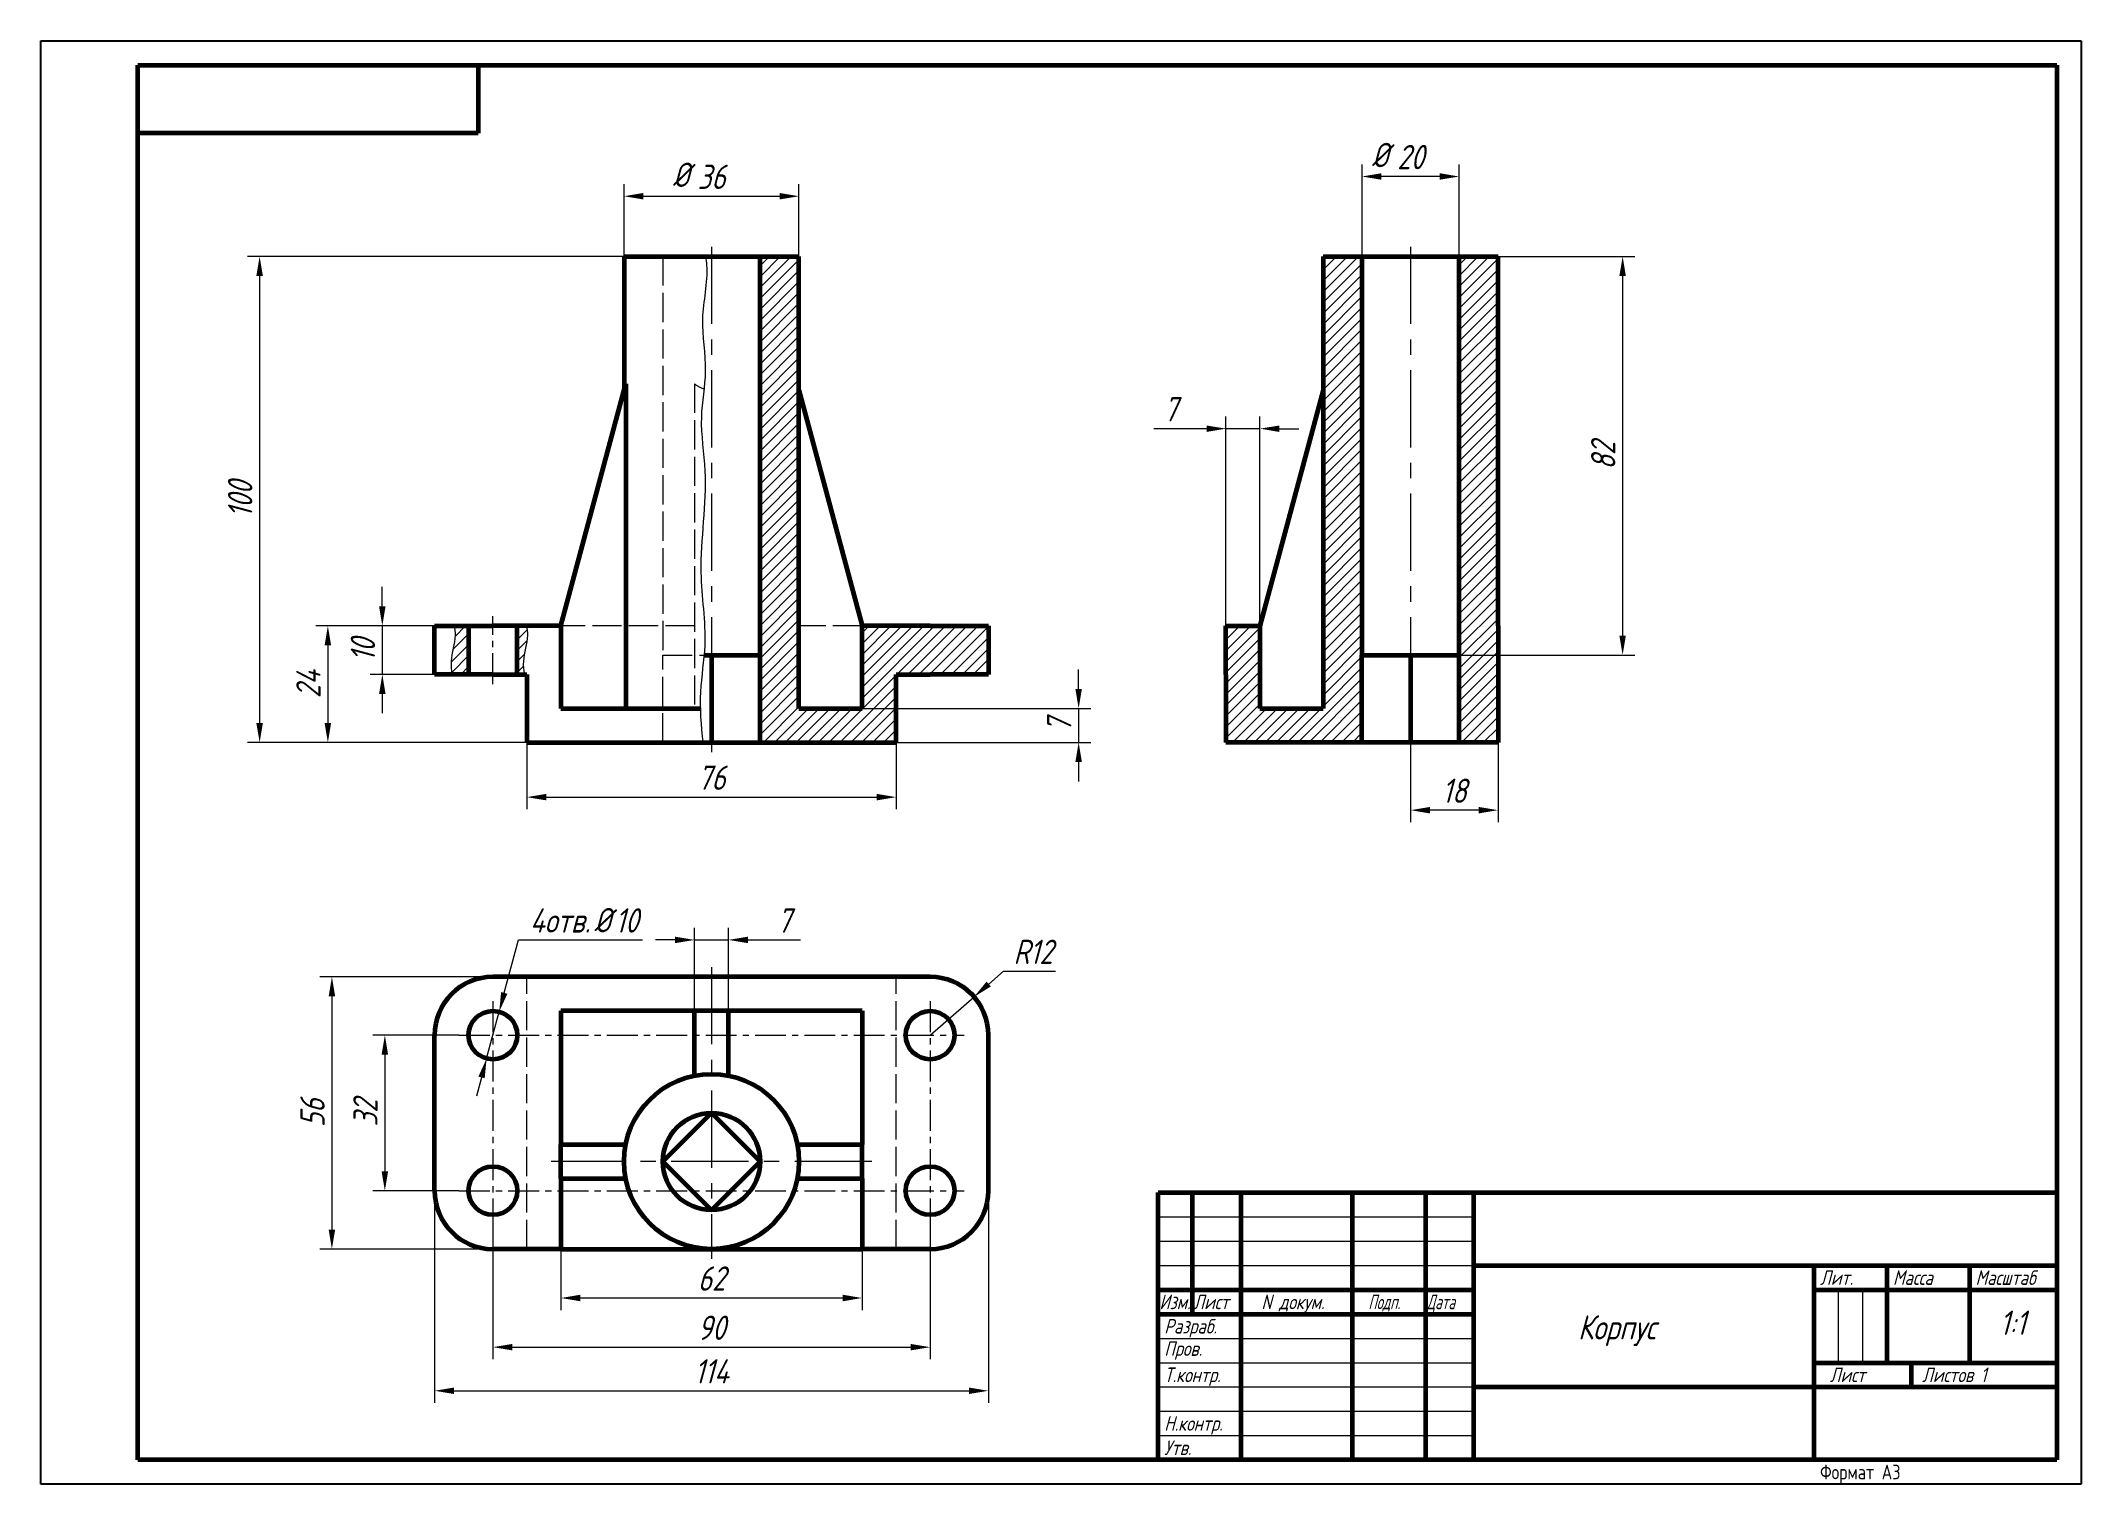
# Model space of a CAD drawing. Header units: millimetres. Extents: x 0 to 420, y 0 to 297.
import ezdxf

# ---------------------------------------------------------------- set-up
doc = ezdxf.new("R2010")
doc.units = ezdxf.units.MM
doc.linetypes.add('ACAD_ISO02W100', pattern=[15, 12, -3])
doc.linetypes.add('осевая', pattern=[50.8, 31.75, -6.35, 6.35, -6.35])
doc.layers.get('0').update_dxf_attribs({"lineweight": 15})
doc.layers.get('DEFPOINTS').update_dxf_attribs({"color": 4})
for name, color, linetype, lineweight in [('Осевая', 7, 'осевая', 15), ('Основная', 7, 'Continuous', 60), ('Пунктир', 7, 'ACAD_ISO02W100', 15), ('Размерная', 7, 'Continuous', 18), ('Техт', 7, 'Continuous', 18)]:
    doc.layers.add(name, color=color, linetype=linetype, lineweight=lineweight)
doc.styles.add('ESKD', font='Eskd2__1.ttf', dxfattribs={"oblique": 15, "height": 4})
doc.styles.get("Standard").update_dxf_attribs({"font": 'GOST_A.TTF', "oblique": 15, "height": 5})
doc.dimstyles.new('ESKD', dxfattribs={"dimtxt": 4, "dimasz": 4, "dimexe": 2.5, "dimexo": 0, "dimgap": 1.5, "dimtad": 3, "dimdec": 3, "dimdsep": 46, "dimtxsty": 'Standard', "dimcen": 1.5, "dimdle": 1.25, "dimclrd": 256, "dimclre": 256, "dimclrt": 256, "dimazin": 2, "dimtfac": 0.766667, "dimtdec": 3, "dimtmove": 0, "dimatfit": 0, "dimtvp": 1.5, "dimtolj": 1, "dimtzin": 0, "dimlwd": -1, "dimlwe": -1, "dimarcsym": 0})
pattern_1 = [(45, (-468.5885, 6e-14), (-1.122532, 1.122532), [])]

# ---------------------------------------------------------------- blocks, each defined once
blk = doc.blocks.new('*D1')
at = {"layer": 'DEFPOINTS', "color": 0, "ltscale": 0.5, "transparency": 16777216}
for p in [(120.06, 252.62), (45.04, 152.62), (100.06, 152.62)]:
    blk.add_point(p, dxfattribs=at)
at = {"layer": 'Размерная', "ltscale": 0.5, "transparency": 16777216}
for p, q in [((120.06, 252.62), (42.54, 252.62)), ((45.04, 248.62), (45.04, 156.62)), ((100.06, 152.62), (42.54, 152.62))]:
    blk.add_line(p, q, dxfattribs=at)
for points in [[(44.37, 248.62), (45.71, 248.62), (45.04, 252.62)], [(44.37, 156.62), (45.71, 156.62), (45.04, 152.62)]]:
    blk.add_solid(points, dxfattribs=at)
at = {"layer": 'Размерная', "ltscale": 0.5, "transparency": 16777216, "insert": (41.04, 202.62), "char_height": 5, "attachment_point": 5, "rotation": 90}
blk.add_mtext('\\A1;100', dxfattribs=at)
blk = doc.blocks.new('*D2')
at = {"layer": 'DEFPOINTS', "color": 0, "ltscale": 0.5, "transparency": 16777216}
for p in [(81.06, 176.62), (59.09, 152.62), (100.06, 152.62)]:
    blk.add_point(p, dxfattribs=at)
at = {"layer": 'Размерная', "ltscale": 0.5, "transparency": 16777216}
for p, q in [((81.06, 176.62), (56.59, 176.62)), ((59.09, 172.62), (59.09, 156.62)), ((100.06, 152.62), (56.59, 152.62))]:
    blk.add_line(p, q, dxfattribs=at)
for points in [[(58.42, 172.62), (59.75, 172.62), (59.09, 176.62)], [(58.42, 156.62), (59.75, 156.62), (59.09, 152.62)]]:
    blk.add_solid(points, dxfattribs=at)
at = {"layer": 'Размерная', "ltscale": 0.5, "transparency": 16777216, "insert": (55.09, 164.62), "char_height": 5, "attachment_point": 5, "rotation": 90}
blk.add_mtext('\\A1;24', dxfattribs=at)
blk = doc.blocks.new('*D3')
at = {"layer": 'DEFPOINTS', "color": 0, "ltscale": 0.5, "transparency": 16777216}
for p in [(81.06, 176.62), (70.3, 166.62), (81.06, 166.62)]:
    blk.add_point(p, dxfattribs=at)
at = {"layer": 'Размерная', "ltscale": 0.5, "transparency": 16777216}
for p, q in [((70.3, 180.62), (70.3, 184.62)), ((81.06, 176.62), (67.8, 176.62)), ((70.3, 176.62), (70.3, 166.62)), ((81.06, 166.62), (67.8, 166.62)), ((70.3, 162.62), (70.3, 158.62))]:
    blk.add_line(p, q, dxfattribs=at)
for points in [[(69.63, 180.62), (70.96, 180.62), (70.3, 176.62)], [(69.63, 162.62), (70.96, 162.62), (70.3, 166.62)]]:
    blk.add_solid(points, dxfattribs=at)
at = {"layer": 'Размерная', "ltscale": 0.5, "transparency": 16777216, "insert": (66.3, 171.62), "char_height": 5, "attachment_point": 5, "rotation": 90}
blk.add_mtext('\\A1;10', dxfattribs=at)
blk = doc.blocks.new('*D4')
at = {"layer": 'DEFPOINTS', "color": 0, "ltscale": 0.5, "transparency": 16777216}
for p in [(169.06, 159.62), (176.06, 152.62), (213.63, 152.62)]:
    blk.add_point(p, dxfattribs=at)
at = {"layer": 'Размерная', "ltscale": 0.5, "transparency": 16777216}
for p, q in [((213.63, 163.62), (213.63, 167.62)), ((169.06, 159.62), (216.13, 159.62)), ((213.63, 159.62), (213.63, 152.62)), ((176.06, 152.62), (216.13, 152.62)), ((213.63, 148.62), (213.63, 144.62))]:
    blk.add_line(p, q, dxfattribs=at)
for points in [[(212.96, 163.62), (214.3, 163.62), (213.63, 159.62)], [(212.96, 148.62), (214.3, 148.62), (213.63, 152.62)]]:
    blk.add_solid(points, dxfattribs=at)
at = {"layer": 'Размерная', "ltscale": 0.5, "transparency": 16777216, "insert": (209.63, 156.12), "char_height": 5, "attachment_point": 5, "rotation": 90}
blk.add_mtext('\\A1;7', dxfattribs=at)
blk = doc.blocks.new('*D5')
at = {"layer": 'DEFPOINTS', "color": 0, "ltscale": 0.5, "transparency": 16777216}
for p in [(100.06, 152.62), (176.06, 152.62), (176.06, 141.37)]:
    blk.add_point(p, dxfattribs=at)
at = {"layer": 'Размерная', "ltscale": 0.5, "transparency": 16777216}
for p, q in [((100.06, 152.62), (100.06, 138.87)), ((176.06, 152.62), (176.06, 138.87)), ((104.06, 141.37), (172.06, 141.37))]:
    blk.add_line(p, q, dxfattribs=at)
for points in [[(104.06, 142.04), (104.06, 140.71), (100.06, 141.37)], [(172.06, 142.04), (172.06, 140.71), (176.06, 141.37)]]:
    blk.add_solid(points, dxfattribs=at)
at = {"layer": 'Размерная', "ltscale": 0.5, "transparency": 16777216, "insert": (138.06, 145.37), "char_height": 5, "attachment_point": 5}
blk.add_mtext('\\A1;76', dxfattribs=at)
blk = doc.blocks.new('*D6')
at = {"layer": 'DEFPOINTS', "color": 0, "ltscale": 0.5, "transparency": 16777216}
for p in [(81.06, 60.39), (195.06, 60.39), (195.06, 19.22)]:
    blk.add_point(p, dxfattribs=at)
at = {"layer": 'Размерная', "ltscale": 0.5, "transparency": 16777216}
for p, q in [((81.06, 60.39), (81.06, 16.72)), ((195.06, 60.39), (195.06, 16.72)), ((85.06, 19.22), (191.06, 19.22))]:
    blk.add_line(p, q, dxfattribs=at)
for points in [[(85.06, 19.88), (85.06, 18.55), (81.06, 19.22)], [(191.06, 19.88), (191.06, 18.55), (195.06, 19.22)]]:
    blk.add_solid(points, dxfattribs=at)
at = {"layer": 'Размерная', "ltscale": 0.5, "transparency": 16777216, "insert": (138.06, 23.22), "char_height": 5, "attachment_point": 5}
blk.add_mtext('\\A1;114', dxfattribs=at)
blk = doc.blocks.new('*D7')
at = {"layer": 'DEFPOINTS', "color": 0, "ltscale": 0.5, "transparency": 16777216}
for p in [(107.06, 48.39), (169.06, 48.39), (169.06, 38.31)]:
    blk.add_point(p, dxfattribs=at)
at = {"layer": 'Размерная', "ltscale": 0.5, "transparency": 16777216}
for p, q in [((107.06, 48.39), (107.06, 35.81)), ((169.06, 48.39), (169.06, 35.81)), ((111.06, 38.31), (165.06, 38.31))]:
    blk.add_line(p, q, dxfattribs=at)
for points in [[(111.06, 38.98), (111.06, 37.64), (107.06, 38.31)], [(165.06, 38.98), (165.06, 37.64), (169.06, 38.31)]]:
    blk.add_solid(points, dxfattribs=at)
at = {"layer": 'Размерная', "ltscale": 0.5, "transparency": 16777216, "insert": (138.06, 42.31), "char_height": 5, "attachment_point": 5}
blk.add_mtext('\\A1;62', dxfattribs=at)
blk = doc.blocks.new('*D8')
at = {"layer": 'DEFPOINTS', "color": 0, "ltscale": 0.5, "transparency": 16777216}
for p in [(93.06, 53.39), (183.06, 53.39), (183.06, 28.19)]:
    blk.add_point(p, dxfattribs=at)
at = {"layer": 'Размерная', "ltscale": 0.5, "transparency": 16777216}
for p, q in [((93.06, 53.39), (93.06, 25.69)), ((183.06, 53.39), (183.06, 25.69)), ((97.06, 28.19), (179.06, 28.19))]:
    blk.add_line(p, q, dxfattribs=at)
for points in [[(97.06, 28.86), (97.06, 27.53), (93.06, 28.19)], [(179.06, 28.86), (179.06, 27.53), (183.06, 28.19)]]:
    blk.add_solid(points, dxfattribs=at)
at = {"layer": 'Размерная', "ltscale": 0.5, "transparency": 16777216, "insert": (138.06, 32.19), "char_height": 5, "attachment_point": 5}
blk.add_mtext('\\A1;90', dxfattribs=at)
blk = doc.blocks.new('*D9')
at = {"layer": 'DEFPOINTS', "color": 0, "ltscale": 0.5, "transparency": 16777216}
for p in [(93.06, 104.39), (59.92, 48.39), (93.06, 48.39)]:
    blk.add_point(p, dxfattribs=at)
at = {"layer": 'Размерная', "ltscale": 0.5, "transparency": 16777216}
for p, q in [((93.06, 104.39), (57.42, 104.39)), ((59.92, 100.39), (59.92, 52.39)), ((93.06, 48.39), (57.42, 48.39))]:
    blk.add_line(p, q, dxfattribs=at)
for points in [[(59.25, 100.39), (60.59, 100.39), (59.92, 104.39)], [(59.25, 52.39), (60.59, 52.39), (59.92, 48.39)]]:
    blk.add_solid(points, dxfattribs=at)
at = {"layer": 'Размерная', "ltscale": 0.5, "transparency": 16777216, "insert": (55.92, 76.39), "char_height": 5, "attachment_point": 5, "rotation": 90}
blk.add_mtext('\\A1;56', dxfattribs=at)
blk = doc.blocks.new('*D10')
at = {"layer": 'DEFPOINTS', "color": 0, "ltscale": 0.5, "transparency": 16777216}
for p in [(86.06, 92.39), (70.82, 60.39), (86.06, 60.39)]:
    blk.add_point(p, dxfattribs=at)
at = {"layer": 'Размерная', "ltscale": 0.5, "transparency": 16777216}
for p, q in [((86.06, 92.39), (68.32, 92.39)), ((70.82, 88.39), (70.82, 64.39)), ((86.06, 60.39), (68.32, 60.39))]:
    blk.add_line(p, q, dxfattribs=at)
for points in [[(70.15, 88.39), (71.49, 88.39), (70.82, 92.39)], [(70.15, 64.39), (71.49, 64.39), (70.82, 60.39)]]:
    blk.add_solid(points, dxfattribs=at)
at = {"layer": 'Размерная', "ltscale": 0.5, "transparency": 16777216, "insert": (66.82, 76.39), "char_height": 5, "attachment_point": 5, "rotation": 90}
blk.add_mtext('\\A1;32', dxfattribs=at)
blk = doc.blocks.new('*D11')
at = {"layer": 'DEFPOINTS', "color": 0, "ltscale": 0.5, "transparency": 16777216}
for p in [(192.1, 100.28), (183.06, 92.39)]:
    blk.add_point(p, dxfattribs=at)
at = {"layer": 'Размерная', "ltscale": 0.5, "transparency": 16777216}
for p, q in [((195.12, 102.91), (198.13, 105.54)), ((198.13, 105.54), (208.86, 105.54)), ((183.06, 92.39), (192.1, 100.28))]:
    blk.add_line(p, q, dxfattribs=at)
blk.add_solid([(194.68, 103.41), (195.56, 102.41), (192.1, 100.28)], dxfattribs=at)
at = {"layer": 'Размерная', "ltscale": 0.5, "transparency": 16777216, "insert": (204.25, 109.54), "char_height": 5, "attachment_point": 5}
blk.add_mtext('\\A1;R12', dxfattribs=at)
blk = doc.blocks.new('*D12')
at = {"layer": 'DEFPOINTS', "color": 0, "ltscale": 0.5, "transparency": 16777216}
for p in [(94.36, 97.22), (91.76, 87.56)]:
    blk.add_point(p, dxfattribs=at)
at = {"layer": 'Размерная', "ltscale": 0.5, "transparency": 16777216}
for p, q in [((95.4, 101.08), (98.33, 111.99)), ((98.33, 111.99), (123.85, 111.99)), ((91.76, 87.56), (94.36, 97.22)), ((90.72, 83.7), (89.69, 79.84))]:
    blk.add_line(p, q, dxfattribs=at)
for points in [[(94.75, 101.26), (96.04, 100.91), (94.36, 97.22)], [(90.08, 83.87), (91.37, 83.53), (91.76, 87.56)]]:
    blk.add_solid(points, dxfattribs=at)
at = {"layer": 'Размерная', "ltscale": 0.5, "transparency": 16777216, "insert": (111.84, 116), "char_height": 5, "attachment_point": 5}
blk.add_mtext('\\A1;4отв.  10', dxfattribs=at)
blk = doc.blocks.new('*D13')
at = {"layer": 'DEFPOINTS', "color": 0, "ltscale": 0.5, "transparency": 16777216}
for p in [(156.06, 265.02), (120.06, 252.62), (156.06, 252.62)]:
    blk.add_point(p, dxfattribs=at)
at = {"layer": 'Размерная', "ltscale": 0.5, "transparency": 16777216}
for p, q in [((120.06, 252.62), (120.06, 267.52)), ((124.06, 265.02), (152.06, 265.02)), ((156.06, 252.62), (156.06, 267.52))]:
    blk.add_line(p, q, dxfattribs=at)
for points in [[(124.06, 265.69), (124.06, 264.35), (120.06, 265.02)], [(152.06, 265.69), (152.06, 264.35), (156.06, 265.02)]]:
    blk.add_solid(points, dxfattribs=at)
at = {"layer": 'Размерная', "ltscale": 0.5, "transparency": 16777216, "insert": (138.06, 269.02), "char_height": 5, "attachment_point": 5}
blk.add_mtext('\\A1;36', dxfattribs=at)
blk = doc.blocks.new('*D14')
at = {"layer": 'DEFPOINTS', "color": 0, "ltscale": 0.5, "transparency": 16777216}
for p in [(299.96, 252.62), (291.96, 170.62), (325.61, 170.62)]:
    blk.add_point(p, dxfattribs=at)
at = {"layer": 'Размерная', "ltscale": 0.5, "transparency": 16777216}
for p, q in [((299.96, 252.62), (328.11, 252.62)), ((325.61, 248.62), (325.61, 174.62)), ((291.96, 170.62), (328.11, 170.62))]:
    blk.add_line(p, q, dxfattribs=at)
for points in [[(324.94, 248.62), (326.27, 248.62), (325.61, 252.62)], [(324.94, 174.62), (326.27, 174.62), (325.61, 170.62)]]:
    blk.add_solid(points, dxfattribs=at)
at = {"layer": 'Размерная', "ltscale": 0.5, "transparency": 16777216, "insert": (321.61, 211.62), "char_height": 5, "attachment_point": 5, "rotation": 90}
blk.add_mtext('\\A1;82', dxfattribs=at)
blk = doc.blocks.new('*D15')
at = {"layer": 'DEFPOINTS', "color": 0, "ltscale": 0.5, "transparency": 16777216}
for p in [(271.96, 269.08), (271.96, 252.62), (291.96, 252.62)]:
    blk.add_point(p, dxfattribs=at)
at = {"layer": 'Размерная', "ltscale": 0.5, "transparency": 16777216}
for p, q in [((271.96, 252.62), (271.96, 271.58)), ((287.96, 269.08), (275.96, 269.08)), ((291.96, 252.62), (291.96, 271.58))]:
    blk.add_line(p, q, dxfattribs=at)
for points in [[(275.96, 269.75), (275.96, 268.42), (271.96, 269.08)], [(287.96, 269.75), (287.96, 268.42), (291.96, 269.08)]]:
    blk.add_solid(points, dxfattribs=at)
at = {"layer": 'Размерная', "ltscale": 0.5, "transparency": 16777216, "insert": (281.96, 273.08), "char_height": 5, "attachment_point": 5}
blk.add_mtext('\\A1;20', dxfattribs=at)
blk = doc.blocks.new('*D16')
at = {"layer": 'DEFPOINTS', "color": 0, "ltscale": 0.5, "transparency": 16777216}
for p in [(243.96, 217.19), (243.96, 176.62), (250.96, 176.62)]:
    blk.add_point(p, dxfattribs=at)
at = {"layer": 'Размерная', "ltscale": 0.5, "transparency": 16777216}
for p, q in [((243.96, 176.62), (243.96, 219.69)), ((250.96, 176.62), (250.96, 219.69)), ((239.96, 217.19), (229.11, 217.19)), ((250.96, 217.19), (243.96, 217.19)), ((254.96, 217.19), (258.96, 217.19))]:
    blk.add_line(p, q, dxfattribs=at)
for points in [[(239.96, 217.85), (239.96, 216.52), (243.96, 217.19)], [(254.96, 217.85), (254.96, 216.52), (250.96, 217.19)]]:
    blk.add_solid(points, dxfattribs=at)
at = {"layer": 'Размерная', "ltscale": 0.5, "transparency": 16777216, "insert": (232.53, 221.19), "char_height": 5, "attachment_point": 5}
blk.add_mtext('\\A1;7', dxfattribs=at)
blk = doc.blocks.new('*D17')
at = {"layer": 'DEFPOINTS', "color": 0, "ltscale": 0.5, "transparency": 16777216}
for p in [(299.96, 152.62), (281.96, 150.62), (281.96, 138.69)]:
    blk.add_point(p, dxfattribs=at)
at = {"layer": 'Размерная', "ltscale": 0.5, "transparency": 16777216}
for p, q in [((299.96, 152.62), (299.96, 136.19)), ((281.96, 150.62), (281.96, 136.19)), ((295.96, 138.69), (285.96, 138.69))]:
    blk.add_line(p, q, dxfattribs=at)
for points in [[(285.96, 139.36), (285.96, 138.02), (281.96, 138.69)], [(295.96, 139.36), (295.96, 138.02), (299.96, 138.69)]]:
    blk.add_solid(points, dxfattribs=at)
at = {"layer": 'Размерная', "ltscale": 0.5, "transparency": 16777216, "insert": (290.96, 142.69), "char_height": 5, "attachment_point": 5}
blk.add_mtext('\\A1;18', dxfattribs=at)
blk = doc.blocks.new('*D18')
at = {"layer": 'DEFPOINTS', "color": 0, "ltscale": 0.5, "transparency": 16777216}
for p in [(134.56, 111.99), (134.56, 97.39), (141.56, 97.39)]:
    blk.add_point(p, dxfattribs=at)
at = {"layer": 'Размерная', "ltscale": 0.5, "transparency": 16777216}
for p, q in [((134.56, 97.39), (134.56, 114.49)), ((141.56, 97.39), (141.56, 114.49)), ((130.56, 111.99), (126.56, 111.99)), ((134.56, 111.99), (141.56, 111.99)), ((145.56, 111.99), (156.41, 111.99))]:
    blk.add_line(p, q, dxfattribs=at)
for points in [[(130.56, 112.66), (130.56, 111.33), (134.56, 111.99)], [(145.56, 112.66), (145.56, 111.33), (141.56, 111.99)]]:
    blk.add_solid(points, dxfattribs=at)
at = {"layer": 'Размерная', "ltscale": 0.5, "transparency": 16777216, "insert": (152.98, 115.99), "char_height": 5, "attachment_point": 5}
blk.add_mtext('\\A1;7', dxfattribs=at)

msp = doc.modelspace()

# ---------------------------------------------------------------- hatches: boundary and pattern name
at = {"ltscale": 0.5}
h = msp.add_hatch(dxfattribs=at)
h.set_pattern_fill('ANSI31', color=256, scale=0.5, style=0)
h.set_pattern_definition(pattern_1)
h.paths.add_polyline_path([(156.0603, 252.6185), (148.0603, 252.6185), (148.0603, 152.6185), (176.0603, 152.6185), (176.0603, 166.6185), (183.0603, 166.6185), (195.0603, 166.6185), (195.0603, 176.6185), (183.0603, 176.6185), (169.0603, 176.6185), (169.0603, 159.6185), (156.0603, 159.6185)])
h = msp.add_hatch(dxfattribs=at)
h.set_pattern_fill('ANSI31', color=256, scale=0.5, style=0)
h.set_pattern_definition(pattern_1)
h.paths.add_polyline_path([(291.9558, 170.6185), (291.9558, 152.6185), (299.9558, 152.6185), (299.9558, 166.6185), (299.9558, 176.6185), (299.9558, 252.6185), (291.9558, 252.6185)])
h.paths.add_polyline_path([(271.9558, 252.6185), (263.9558, 252.6185), (263.9558, 159.6185), (250.9558, 159.6185), (250.9558, 176.6185), (243.9558, 176.6185), (243.9558, 166.6185), (243.9558, 152.6185), (271.9558, 152.6185), (271.9558, 170.6185)])
h = msp.add_hatch(dxfattribs=at)
h.set_pattern_fill('ANSI31', color=256, scale=0.5, style=0)
h.set_pattern_definition(pattern_1)
edge = h.paths.add_edge_path()
edge.add_line((88.0603, 176.6185), (85.0945, 176.6185))
edge.add_spline(control_points=[(85.0945, 176.6185), (85.2155, 175.9769), (85.4956, 173.5518), (84.1928, 170.2127), (84.5041, 167.5208), (84.6776, 166.6185)], knot_values=[2.3329071, 2.3329071, 2.3329071, 2.3329071, 4.28803111, 9.71786785, 12.4561342, 12.4561342, 12.4561342, 12.4561342], degree=3, periodic=0)
edge.add_line((84.6776, 166.6185), (88.0603, 166.6185))
edge.add_line((88.0603, 166.6185), (88.0603, 176.6185))
edge = h.paths.add_edge_path()
edge.add_spline(control_points=[(99.5616, 166.6185), (99.3881, 167.5208), (99.0767, 170.2127), (100.3796, 173.5518), (100.0995, 175.9769), (99.9784, 176.6185)], knot_values=[2.3329071, 2.3329071, 2.3329071, 2.3329071, 5.07117344, 10.50101019, 12.4561342, 12.4561342, 12.4561342, 12.4561342], degree=3, periodic=0)
edge.add_line((99.9784, 176.6185), (98.0603, 176.6185))
edge.add_line((98.0603, 176.6185), (98.0603, 166.6185))
edge.add_line((98.0603, 166.6185), (99.5616, 166.6185))

# ---------------------------------------------------------------- linework, layer by layer
at = {"color": 7}
for p, q in [((230, 55), (295, 55)), ((230, 50), (295, 50)), ((230, 45), (295, 45)), ((370, 40), (370, 25)), ((375, 40), (375, 25)), ((230, 30), (295, 30)), ((230, 25), (295, 25)), ((230, 20), (295, 20)), ((230, 15), (295, 15)), ((230, 10), (295, 10))]:
    msp.add_line(p, q, dxfattribs=at)
for p, q in [((370, 40), (370, 25)), ((375, 40), (375, 25))]:
    msp.add_line(p, q)
at = {"ltscale": 0.5}
for points, knots in [([(136.8323, 252.6185), (136.9265, 252.0166), (137.47, 247.7653), (135.3552, 239.894), (137.4772, 229.4505), (135.2887, 219.0519), (137.7713, 205.2262), (134.7749, 189.573), (137.4083, 174.4016), (135.3442, 162.7766), (135.8959, 156.1046), (136.291, 152.6185)], [1.86604691, 1.86604691, 1.86604691, 1.86604691, 3.69154501, 14.75151662, 25.47078183, 35.05395346, 46.08855691, 67.03025675, 82.03721012, 91.61616817, 102.08897957, 102.08897957, 102.08897957, 102.08897957]), ([(85.0945, 176.6185), (85.2155, 175.9769), (85.4956, 173.5518), (84.1928, 170.2127), (84.5041, 167.5208), (84.6776, 166.6185)], [2.3329071, 2.3329071, 2.3329071, 2.3329071, 4.28803111, 9.71786785, 12.4561342, 12.4561342, 12.4561342, 12.4561342]), ([(99.9784, 176.6185), (100.0995, 175.9769), (100.3796, 173.5518), (99.0767, 170.2127), (99.3881, 167.5208), (99.5616, 166.6185)], [2.3329071, 2.3329071, 2.3329071, 2.3329071, 4.28803111, 9.71786785, 12.4561342, 12.4561342, 12.4561342, 12.4561342])]:
    msp.add_open_spline(points, degree=3, knots=knots, dxfattribs=at)
at = {"layer": 'DEFPOINTS'}
for p, q in [((0, 297), (420, 297)), ((0, 0), (0, 297)), ((420, 297), (420, 0)), ((420, 0), (0, 0))]:
    msp.add_line(p, q, dxfattribs=at)
at = {"layer": 'Осевая', "ltscale": 0.5}
for p, q in [((138.0603, 254.6185), (138.0603, 150.6185)), ((281.9558, 254.6185), (281.9558, 150.6185)), ((138.0603, 106.3925), (138.0603, 46.3925)), ((171.0603, 66.3925), (105.0603, 66.3925))]:
    msp.add_line(p, q, dxfattribs=at)
at = {"layer": 'Осевая', "ltscale": 0.2}
for p, q in [((93.0603, 164.6185), (93.0603, 178.6185)), ((93.0603, 99.3925), (93.0603, 53.3925)), ((183.0603, 99.3925), (183.0603, 53.3925)), ((86.0603, 92.3925), (190.0603, 92.3925)), ((86.0603, 60.3925), (190.0603, 60.3925))]:
    msp.add_line(p, q, dxfattribs=at)
at = {"layer": 'Основная', "ltscale": 10}
for p, q in [((20, 5), (20, 292)), ((20, 292), (415, 292)), ((415, 292), (415, 5)), ((230, 5), (230, 60)), ((230, 60), (415, 60)), ((237, 60), (237, 35)), ((247, 60), (247, 5)), ((270, 5), (270, 60)), ((285, 60), (285, 5)), ((295, 5), (295, 60)), ((295, 45), (415, 45)), ((365, 45), (365, 5)), ((380, 45), (380, 25)), ((397, 45), (397, 25)), ((230, 40), (295, 40)), ((365, 40), (415, 40)), ((230, 35), (295, 35)), ((365, 25), (415, 25)), ((385, 24.9639), (385, 19.9639)), ((295, 20), (415, 20)), ((415, 5), (20, 5))]:
    msp.add_line(p, q, dxfattribs=at)
at = {"layer": 'Основная', "ltscale": 0.5}
for p, q in [((90, 292), (90, 278)), ((90, 278), (20, 278)), ((148.0603, 152.6185), (148.0603, 252.6185)), ((271.9558, 252.6185), (271.9558, 170.6185)), ((291.9558, 170.6185), (291.9558, 252.6185)), ((88.0603, 176.6185), (88.0603, 166.6185)), ((98.0603, 166.6185), (98.0603, 176.6185)), ((136.5236, 170.6185), (148.0603, 170.6185)), ((138.0603, 170.6185), (138.0603, 152.6185)), ((271.9558, 170.6185), (281.9558, 170.6185)), ((271.9558, 152.6185), (271.9558, 170.6185)), ((281.9558, 170.6185), (291.9558, 170.6185)), ((281.9558, 170.6185), (281.9558, 152.6185)), ((291.9558, 152.6185), (291.9558, 170.6185))]:
    msp.add_line(p, q, dxfattribs=at)
at = {"layer": 'Основная'}
for p, q in [((120.0603, 252.6185), (120.0603, 225.1351)), ((120.0603, 252.6185), (156.0603, 252.6185)), ((156.0603, 159.6185), (156.0603, 252.6185)), ((263.9558, 252.6185), (263.9558, 159.6185)), ((263.9558, 252.6185), (281.9558, 252.6185)), ((281.9558, 252.6185), (299.9558, 252.6185)), ((299.9558, 176.6185), (299.9558, 252.6185)), ((107.0603, 176.6185), (120.4039, 226.4173)), ((120.4039, 226.4173), (120.4039, 159.6185)), ((156.0603, 225.1351), (169.0603, 176.6185)), ((263.9558, 225.1351), (250.9558, 176.6185)), ((81.0603, 166.6185), (81.0603, 176.6185)), ((81.0603, 176.6185), (93.0603, 176.6185)), ((107.0603, 176.6185), (93.0603, 176.6185)), ((107.0603, 176.6185), (107.0603, 159.6185)), ((169.0603, 159.6185), (169.0603, 176.6185)), ((183.0603, 176.6185), (169.0603, 176.6185)), ((183.0603, 176.6185), (195.0603, 176.6185)), ((195.0603, 176.6185), (195.0603, 166.6185)), ((243.9558, 166.6185), (243.9558, 176.6185)), ((243.9558, 176.6185), (250.9558, 176.6185)), ((250.9558, 176.6185), (250.9558, 159.6185)), ((299.9558, 176.6185), (299.9558, 166.6185)), ((93.0603, 166.6185), (81.0603, 166.6185)), ((93.0603, 166.6185), (100.0603, 166.6185)), ((100.0603, 166.6185), (100.0603, 152.6185)), ((176.0603, 166.6185), (183.0603, 166.6185)), ((176.0603, 152.6185), (176.0603, 166.6185)), ((195.0603, 166.6185), (183.0603, 166.6185)), ((243.9558, 166.6185), (243.9558, 152.6185)), ((299.9558, 166.6185), (299.9558, 152.6185)), ((107.0603, 159.6185), (135.7509, 159.6185)), ((156.0603, 159.6185), (169.0603, 159.6185)), ((250.9558, 159.6185), (263.9558, 159.6185)), ((100.0603, 152.6185), (176.0603, 152.6185)), ((299.9558, 152.6185), (243.9558, 152.6185)), ((183.0603, 104.3925), (93.0603, 104.3925)), ((107.0603, 97.3925), (107.0603, 69.8925)), ((134.5603, 97.3925), (107.0603, 97.3925)), ((141.5603, 97.3925), (134.5603, 97.3925)), ((134.5603, 84.0489), (134.5603, 97.3925)), ((141.5603, 84.0489), (141.5603, 97.3925)), ((169.0603, 97.3925), (141.5603, 97.3925)), ((169.0603, 97.3925), (169.0603, 69.8925)), ((81.0603, 60.3925), (81.0603, 92.3925)), ((195.0603, 60.3925), (195.0603, 92.3925)), ((138.0603, 76.3925), (128.0603, 66.3925)), ((148.0603, 66.3925), (138.0603, 76.3925)), ((107.0603, 62.8925), (107.0603, 69.8925)), ((107.0603, 69.8925), (120.4039, 69.8925)), ((155.7168, 69.8925), (169.0603, 69.8925)), ((169.0603, 62.8925), (169.0603, 69.8925)), ((128.0603, 66.3925), (138.0603, 56.3925)), ((138.0603, 56.3925), (148.0603, 66.3925)), ((107.0603, 62.8925), (120.4039, 62.8925)), ((107.0603, 62.8925), (107.0603, 48.3925)), ((155.7168, 62.8925), (169.0603, 62.8925)), ((169.0603, 62.8925), (169.0603, 48.3925)), ((107.0603, 48.3925), (93.0603, 48.3925)), ((107.0603, 48.3925), (138.0603, 48.3925)), ((138.0603, 48.3925), (169.0603, 48.3925)), ((183.0603, 48.3925), (169.0603, 48.3925))]:
    msp.add_line(p, q, dxfattribs=at)
for centre, radius in [((93.0603, 92.3925), 5), ((183.0603, 92.3925), 5), ((138.0603, 66.3925), 18), ((138.0603, 66.3925), 10), ((93.0603, 60.3925), 5), ((183.0603, 60.3925), 5)]:
    msp.add_circle(centre, radius, dxfattribs=at)
for centre, start, end in [((93.0603, 92.3925), 90, 180), ((183.0603, 92.3925), 0, 90), ((93.0603, 60.3925), 180, 270), ((183.0603, 60.3925), 270, 0)]:
    msp.add_arc(centre, 12, start, end, dxfattribs=at)
at = {"layer": 'Пунктир', "ltscale": 0.5}
for p, q in [((128.0603, 252.6185), (128.0603, 170.6185)), ((134.5603, 226.4173), (134.5603, 159.6185)), ((134.5603, 176.6185), (107.0603, 176.6185)), ((169.0603, 176.6185), (156.0603, 176.6185)), ((128.0603, 170.6185), (136.5236, 170.6185)), ((128.0603, 152.6185), (128.0603, 170.6185)), ((100.0603, 48.3925), (100.0603, 104.3925)), ((176.0603, 48.3925), (176.0603, 104.3925))]:
    msp.add_line(p, q, dxfattribs=at)
msp.add_ellipse((138.0603, 292.312), major_axis=(0, 67.1769), ratio=0.26794919, start_param=2.9459016, end_param=3.05542507, dxfattribs=at)

# ---------------------------------------------------------------- texts
at = {"layer": 'Размерная', "char_height": 5, "attachment_point": 5, "style": 'ESKD'}
for insert in [(275.6915, 273.4967), (131.7961, 269.4326), (115.633, 116.0537)]:
    msp.add_mtext('\\A1;%%c', dxfattribs=dict(at, insert=insert))
at = {"layer": 'Техт', "oblique": 15}
for s, height, p in [('Лит.', 3, (366.2551, 41)), ('Масса', 3, (381.2551, 41)), ('Масштаб', 3, (398.2551, 41)), ('Изм.', 3, (230.2551, 36)), ('Лист', 3, (237.2551, 36)), ('N докум.', 3, (251.2551, 36)), ('Разраб.', 3, (231.2551, 31)), ('Корпус', 5, (316.4263, 29.7789)), ('1:1', 5, (403.2273, 30.7219)), ('Пров.', 3, (231.2551, 26.3971)), ('Т.контр.', 3, (231.2551, 21)), ('Лист', 3, (368.2551, 21)), ('Листов 1', 3, (387.2551, 21)), ('Н.контр.', 3, (231.2551, 11)), ('Утв.', 3, (231.2551, 6))]:
    msp.add_text(s, height=height, dxfattribs=at).set_placement(p)
at = {"layer": 'Техт', "oblique": 15, "width": 0.8}
for s, p in [('Подп.', (273.2551, 36)), ('Дата', (285.2551, 36))]:
    msp.add_text(s, height=3, dxfattribs=at).set_placement(p)
at = {"layer": 'Техт'}
msp.add_text('Формат А3', height=3, dxfattribs=at).set_placement((366.2551, 1))

# ---------------------------------------------------------------- dimensions: what is measured, and where the dimension line sits
at = {"layer": 'Размерная', "ltscale": 0.5}
for base, p1, p2, picture, middle in [((271.9558, 269.0838), (291.9558, 252.6185), (271.9558, 252.6185), '*D15', (281.9558, 273.0838)), ((156.0603, 265.0196), (120.0603, 252.6185), (156.0603, 252.6185), '*D13', (138.0603, 269.0196)), ((243.9558, 217.1856), (250.9558, 176.6185), (243.9558, 176.6185), '*D16', (232.5323, 221.1856)), ((281.9558, 138.6891), (299.9558, 152.6185), (281.9558, 150.6185), '*D17', (290.9558, 142.6891))]:
    dim = msp.add_linear_dim(base=base, p1=p1, p2=p2, dimstyle='ESKD', dxfattribs=at)
    dim.commit()
    dim.dimension.update_dxf_attribs({"geometry": picture, "text_midpoint": middle})
for base, p1, p2, picture, middle in [((45.0404, 152.6185), (120.0603, 252.6185), (100.0603, 152.6185), '*D1', (41.0404, 202.6185)), ((59.0879, 152.6185), (81.0603, 176.6185), (100.0603, 152.6185), '*D2', (55.0879, 164.6185)), ((59.9199, 48.3925), (93.0603, 104.3925), (93.0603, 48.3925), '*D9', (55.9199, 76.3925)), ((70.8185, 60.3925), (86.0603, 92.3925), (86.0603, 60.3925), '*D10', (66.8185, 76.3925))]:
    dim = msp.add_linear_dim(base=base, p1=p1, p2=p2, angle=90, dimstyle='ESKD', override={"dimtxsty": 'Standard'}, dxfattribs=at)
    dim.commit()
    dim.dimension.update_dxf_attribs({"geometry": picture, "text_midpoint": middle})
dim = msp.add_linear_dim(base=(325.606, 170.6185), p1=(299.9558, 252.6185), p2=(291.9558, 170.6185), angle=90, dimstyle='ESKD', dxfattribs=at)
dim.commit()
dim.dimension.update_dxf_attribs({"geometry": '*D14', "text_midpoint": (321.606, 211.6185)})
for base, p1, p2, picture, middle in [((70.2954, 166.6185), (81.0603, 176.6185), (81.0603, 166.6185), '*D3', (70.2954, 171.6185)), ((213.6289, 152.6185), (169.0603, 159.6185), (176.0603, 152.6185), '*D4', (213.6289, 156.1185))]:
    dim = msp.add_linear_dim(base=base, p1=p1, p2=p2, angle=90, dimstyle='ESKD', override={"dimtxsty": 'Standard'}, dxfattribs=at)
    dim.commit()
    dim.dimension.update_dxf_attribs({"geometry": picture, "text_midpoint": middle, "dimtype": 160})
for base, p1, p2, picture, middle in [((176.0603, 141.3718), (100.0603, 152.6185), (176.0603, 152.6185), '*D5', (138.0603, 145.3718)), ((195.0603, 19.2152), (81.0603, 60.3925), (195.0603, 60.3925), '*D6', (138.0603, 23.2152)), ((183.0603, 28.1935), (93.0603, 53.3925), (183.0603, 53.3925), '*D8', (138.0603, 32.1935)), ((169.0603, 38.3104), (107.0603, 48.3925), (169.0603, 48.3925), '*D7', (138.0603, 42.3104))]:
    dim = msp.add_linear_dim(base=base, p1=p1, p2=p2, dimstyle='ESKD', override={"dimtxsty": 'Standard'}, dxfattribs=at)
    dim.commit()
    dim.dimension.update_dxf_attribs({"geometry": picture, "text_midpoint": middle})
dim = msp.add_diameter_dim_2p(p1=(91.7625, 87.5638), p2=(94.3582, 97.2211), text='4отв.  10', dimstyle='ESKD', override={"dimtoh": 1, "dimtxsty": 'Standard'}, dxfattribs=at)
dim.commit()
dim.dimension.update_dxf_attribs({"geometry": '*D12', "text_midpoint": (111.8408, 111.9939), "dimtype": 163})
dim = msp.add_linear_dim(base=(134.5603, 111.9939), p1=(141.5603, 97.3925), p2=(134.5603, 97.3925), dimstyle='ESKD', dxfattribs=at)
dim.commit()
dim.dimension.update_dxf_attribs({"geometry": '*D18', "text_midpoint": (152.9838, 111.9939), "dimtype": 160})
dim = msp.add_radius_dim(center=(183.0603, 92.3925), mpoint=(192.1036, 100.2803), dimstyle='ESKD', override={"dimtoh": 1, "dimtxsty": 'Standard'}, dxfattribs=at)
dim.commit()
dim.dimension.update_dxf_attribs({"geometry": '*D11', "text_midpoint": (204.2452, 109.5389)})

doc.saveas('drawing.dxf')
